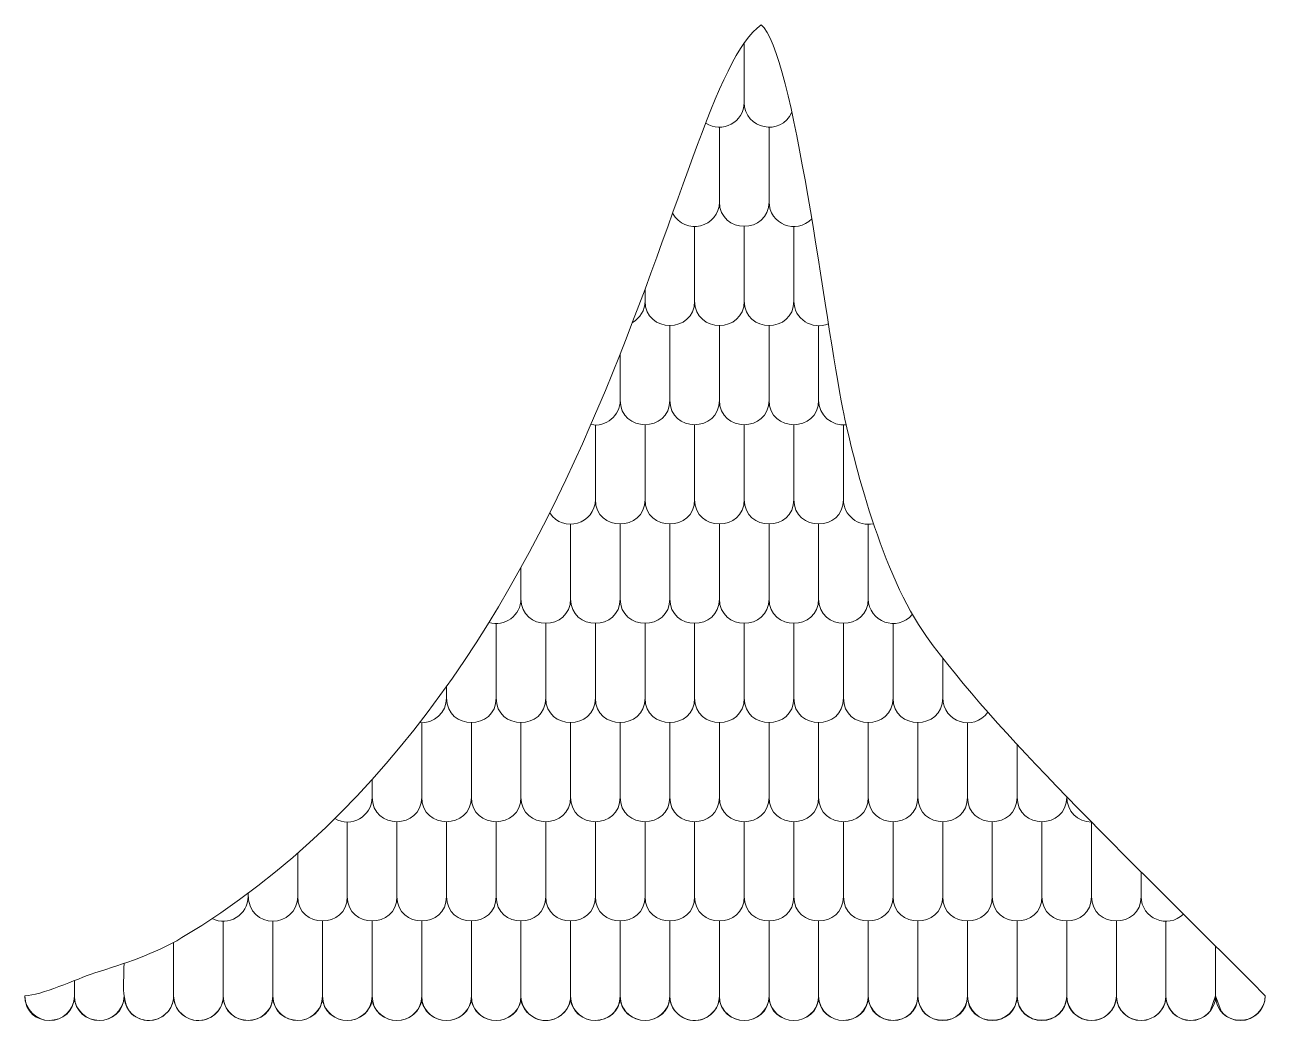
# Model space of a CAD drawing. Header units: millimetres. Extents: x 170 to 862, y -190 to 818.
# Drawn here: x 169.9 to 219.9, y 16.4 to 56.9 of the extents above; entities that cross this region are included whole.
import ezdxf

# ---------------------------------------------------------------- set-up
doc = ezdxf.new("R2010")
doc.units = ezdxf.units.MM
doc.header["$MEASUREMENT"] = 0
doc.layers.add('layer 1', color=7, linetype='Continuous')

msp = doc.modelspace()

# ---------------------------------------------------------------- linework, layer by layer
at = {"layer": 'layer 1', "color": 2, "lineweight": 9}
msp.add_open_spline([(172.6876, 18.6675), (173.862, 19.0435), (175.0809, 19.4204), (176.1976, 20.0897), (176.1976, 20.0897), (193.4107, 30.4076), (195.9207, 54.413), (199.5484, 56.8791), (199.5484, 56.8791), (200.8469, 55.8542), (202.1565, 44.7359), (202.8382, 41.3932), (202.8382, 41.3932), (203.2542, 39.353), (204.4191, 34.6961), (206.2118, 32.2249), (206.2118, 32.2249), (209.065, 28.2919), (213.9205, 23.7269), (219.8636, 17.7497), (219.8636, 17.7497), (219.8636, 17.1989), (219.4144, 16.7497), (218.8636, 16.7497), (218.8636, 16.7497), (218.3175, 16.7497), (217.8714, 17.1912), (217.8636, 17.7356), (217.8636, 17.7356), (217.8558, 17.1912), (217.4097, 16.7497), (216.8636, 16.7497), (216.8636, 16.7497), (216.3222, 16.7497), (215.879, 17.1837), (215.8636, 17.7215), (215.8636, 17.7215), (215.8482, 17.1837), (215.405, 16.7497), (214.8636, 16.7497), (214.8636, 16.7497), (214.327, 16.7497), (213.8868, 17.1762), (213.8636, 17.7074), (213.8636, 17.7074), (213.8404, 17.1762), (213.4002, 16.7497), (212.8636, 16.7497), (212.8636, 16.7497), (212.3317, 16.7497), (211.8946, 17.1685), (211.8636, 17.6933), (211.8636, 17.6933), (211.8326, 17.1685), (211.3955, 16.7497), (210.8636, 16.7497), (210.8636, 16.7497), (210.3365, 16.7497), (209.9024, 17.1611), (209.8636, 17.6792), (209.8636, 17.6792), (209.8248, 17.1611), (209.3907, 16.7497), (208.8636, 16.7497), (208.8636, 16.7497), (208.3413, 16.7497), (207.9103, 17.1537), (207.8636, 17.6651), (207.8636, 17.6651), (207.8168, 17.1536), (207.3859, 16.7497), (206.8636, 16.7497), (206.8636, 16.7497), (206.3461, 16.7497), (205.9184, 17.1462), (205.8636, 17.651), (205.8636, 17.651), (205.8089, 17.1462), (205.3811, 16.7497), (204.8636, 16.7497), (204.8636, 16.7497), (204.3509, 16.7497), (203.9264, 17.1389), (203.8636, 17.6369), (203.8636, 17.6369), (203.8007, 17.1388), (203.3763, 16.7497), (202.8636, 16.7497), (202.8636, 16.7497), (202.3558, 16.7497), (201.9344, 17.1315), (201.8636, 17.6228), (201.8636, 17.6228), (201.7928, 17.1314), (201.3714, 16.7497), (200.8636, 16.7497), (200.8636, 16.7497), (200.3606, 16.7497), (199.9426, 17.1243), (199.8636, 17.6087), (199.8636, 17.6087), (199.7846, 17.1242), (199.3665, 16.7497), (198.8636, 16.7497), (198.8636, 16.7497), (198.3655, 16.7497), (197.9506, 17.1171), (197.8636, 17.5946), (197.8636, 17.5946), (197.7766, 17.117), (197.3616, 16.7497), (196.8636, 16.7497), (196.8636, 16.7497), (196.3704, 16.7497), (195.9588, 17.1099), (195.8636, 17.5805), (195.8636, 17.5805), (195.7683, 17.1098), (195.3567, 16.7497), (194.8636, 16.7497), (194.8636, 16.7497), (194.3754, 16.7497), (193.9671, 17.1027), (193.8636, 17.5664), (193.8636, 17.5664), (193.76, 17.1026), (193.3518, 16.7497), (192.8636, 16.7497), (192.8636, 16.7497), (192.3803, 16.7497), (191.9753, 17.0955), (191.8636, 17.5523), (191.8636, 17.5523), (191.7518, 17.0954), (191.3468, 16.7497), (190.8636, 16.7497), (190.8636, 16.7497), (190.3853, 16.7497), (189.9837, 17.0884), (189.8636, 17.5382), (189.8636, 17.5382), (189.7433, 17.0883), (189.3418, 16.7497), (188.8636, 16.7497), (188.8636, 16.7497), (188.3903, 16.7497), (187.992, 17.0813), (187.8636, 17.5241), (187.8636, 17.5241), (187.735, 17.0812), (187.3368, 16.7497), (186.8636, 16.7497), (186.8636, 16.7497), (186.3932, 16.7497), (185.9969, 17.0774), (185.8637, 17.5165), (185.8637, 17.5165), (185.7306, 17.0777), (185.3342, 16.7497), (184.8636, 16.7497), (184.8636, 16.7497), (184.3858, 16.7497), (183.9845, 17.0878), (183.8637, 17.5373), (183.8637, 17.5373), (183.743, 17.088), (183.3416, 16.7497), (182.8636, 16.7497), (182.8636, 16.7497), (182.3784, 16.7497), (181.9722, 17.0983), (181.8636, 17.558), (181.8636, 17.558), (181.7553, 17.0985), (181.3489, 16.7497), (180.8636, 16.7497), (180.8636, 16.7497), (180.3711, 16.7497), (179.96, 17.1088), (179.8637, 17.5788), (179.8637, 17.5788), (179.7674, 17.109), (179.3562, 16.7497), (178.8636, 16.7497), (178.8636, 16.7497), (178.3639, 16.7497), (177.9479, 17.1195), (177.8637, 17.5996), (177.8637, 17.5996), (177.7796, 17.1197), (177.3634, 16.7497), (176.8636, 16.7497), (176.8636, 16.7497), (176.3567, 16.7497), (175.9358, 17.1302), (175.8636, 17.6203), (175.8636, 17.6203), (175.7914, 17.1303), (175.3706, 16.7497), (174.8636, 16.7497), (174.8636, 16.7497), (174.3495, 16.7497), (173.924, 17.141), (173.8636, 17.6411), (173.8636, 17.6411), (173.8032, 17.1411), (173.3777, 16.7497), (172.8636, 16.7497), (172.8636, 16.7497), (172.3424, 16.7497), (171.9123, 17.1519), (171.8636, 17.6619), (171.8636, 17.6619), (171.815, 17.1519), (171.3848, 16.7497), (170.8636, 16.7497), (170.8636, 16.7497), (170.3128, 16.7497), (169.8636, 17.1989), (169.8636, 17.7497), (169.8636, 17.7497), (170.5111, 17.7497), (171.9384, 18.4277), (172.6876, 18.6675)], degree=3, knots=[0, 0, 0, 0, 0.0175439, 0.0175439, 0.0175439, 0.0175439, 0.0350877, 0.0350877, 0.0350877, 0.0350877, 0.0526316, 0.0526316, 0.0526316, 0.0526316, 0.0701754, 0.0701754, 0.0701754, 0.0701754, 0.0877193, 0.0877193, 0.0877193, 0.0877193, 0.1052632, 0.1052632, 0.1052632, 0.1052632, 0.122807, 0.122807, 0.122807, 0.122807, 0.1403509, 0.1403509, 0.1403509, 0.1403509, 0.1578947, 0.1578947, 0.1578947, 0.1578947, 0.1754386, 0.1754386, 0.1754386, 0.1754386, 0.1929825, 0.1929825, 0.1929825, 0.1929825, 0.2105263, 0.2105263, 0.2105263, 0.2105263, 0.2280702, 0.2280702, 0.2280702, 0.2280702, 0.245614, 0.245614, 0.245614, 0.245614, 0.2631579, 0.2631579, 0.2631579, 0.2631579, 0.2807018, 0.2807018, 0.2807018, 0.2807018, 0.2982456, 0.2982456, 0.2982456, 0.2982456, 0.3157895, 0.3157895, 0.3157895, 0.3157895, 0.3333333, 0.3333333, 0.3333333, 0.3333333, 0.3508772, 0.3508772, 0.3508772, 0.3508772, 0.3684211, 0.3684211, 0.3684211, 0.3684211, 0.3859649, 0.3859649, 0.3859649, 0.3859649, 0.4035088, 0.4035088, 0.4035088, 0.4035088, 0.4210526, 0.4210526, 0.4210526, 0.4210526, 0.4385965, 0.4385965, 0.4385965, 0.4385965, 0.4561404, 0.4561404, 0.4561404, 0.4561404, 0.4736842, 0.4736842, 0.4736842, 0.4736842, 0.4912281, 0.4912281, 0.4912281, 0.4912281, 0.5087719, 0.5087719, 0.5087719, 0.5087719, 0.5263158, 0.5263158, 0.5263158, 0.5263158, 0.5438596, 0.5438596, 0.5438596, 0.5438596, 0.5614035, 0.5614035, 0.5614035, 0.5614035, 0.5789474, 0.5789474, 0.5789474, 0.5789474, 0.5964912, 0.5964912, 0.5964912, 0.5964912, 0.6140351, 0.6140351, 0.6140351, 0.6140351, 0.6315789, 0.6315789, 0.6315789, 0.6315789, 0.6491228, 0.6491228, 0.6491228, 0.6491228, 0.6666667, 0.6666667, 0.6666667, 0.6666667, 0.6842105, 0.6842105, 0.6842105, 0.6842105, 0.7017544, 0.7017544, 0.7017544, 0.7017544, 0.7192982, 0.7192982, 0.7192982, 0.7192982, 0.7368421, 0.7368421, 0.7368421, 0.7368421, 0.754386, 0.754386, 0.754386, 0.754386, 0.7719298, 0.7719298, 0.7719298, 0.7719298, 0.7894737, 0.7894737, 0.7894737, 0.7894737, 0.8070175, 0.8070175, 0.8070175, 0.8070175, 0.8245614, 0.8245614, 0.8245614, 0.8245614, 0.8421053, 0.8421053, 0.8421053, 0.8421053, 0.8596491, 0.8596491, 0.8596491, 0.8596491, 0.877193, 0.877193, 0.877193, 0.877193, 0.8947368, 0.8947368, 0.8947368, 0.8947368, 0.9122807, 0.9122807, 0.9122807, 0.9122807, 0.9298246, 0.9298246, 0.9298246, 0.9298246, 0.9473684, 0.9473684, 0.9473684, 0.9473684, 0.9649123, 0.9649123, 0.9649123, 0.9649123, 1, 1, 1, 1], dxfattribs=at)
at = {"layer": 'layer 1', "color": 242, "lineweight": 9}
for points, knots in [([(200.7825, 53.3559), (200.3544, 52.3626), (198.8636, 52.6703), (198.8636, 53.7497), (198.8636, 53.7497), (198.8636, 53.7497), (198.8636, 56.1522), (198.8636, 56.1522)], [0, 0, 0, 0, 0.3333333, 0.3333333, 0.3333333, 0.3333333, 1, 1, 1, 1]), ([(199.8636, 49.7497), (199.8636, 48.4338), (197.8636, 48.4338), (197.8636, 49.7497), (197.8636, 49.7497), (197.8636, 49.7497), (197.8636, 52.7497), (197.8636, 52.7497)], [0, 0, 0, 0, 0.3333333, 0.3333333, 0.3333333, 0.3333333, 1, 1, 1, 1]), ([(201.5851, 49.0585), (200.9629, 48.4093), (199.8636, 48.8532), (199.8636, 49.7497), (199.8636, 49.7497), (199.8636, 49.7497), (199.8636, 52.7497), (199.8636, 52.7497)], [0, 0, 0, 0, 0.3333333, 0.3333333, 0.3333333, 0.3333333, 1, 1, 1, 1]), ([(198.8636, 45.7497), (198.8636, 44.4338), (196.8636, 44.4338), (196.8636, 45.7497), (196.8636, 45.7497), (196.8636, 45.7497), (196.8636, 48.7497), (196.8636, 48.7497)], [0, 0, 0, 0, 0.3333333, 0.3333333, 0.3333333, 0.3333333, 1, 1, 1, 1]), ([(200.8636, 45.7497), (200.8636, 44.4338), (198.8636, 44.4338), (198.8636, 45.7497), (198.8636, 45.7497), (198.8636, 45.7497), (198.8636, 48.7497), (198.8636, 48.7497)], [0, 0, 0, 0, 0.3333333, 0.3333333, 0.3333333, 0.3333333, 1, 1, 1, 1]), ([(202.258, 44.831), (201.605, 44.549), (200.8636, 45.0297), (200.8636, 45.7497), (200.8636, 45.7497), (200.8636, 45.7497), (200.8636, 48.7497), (200.8636, 48.7497)], [0, 0, 0, 0, 0.3333333, 0.3333333, 0.3333333, 0.3333333, 1, 1, 1, 1]), ([(196.8636, 45.7497), (196.8636, 44.4338), (194.8636, 44.4338), (194.8636, 45.7497), (194.8636, 45.7497), (194.8636, 45.7497), (194.8636, 46.223), (194.8636, 46.223)], [0, 0, 0, 0, 0.3333333, 0.3333333, 0.3333333, 0.3333333, 1, 1, 1, 1]), ([(197.8636, 41.7497), (197.8636, 40.4338), (195.8636, 40.4338), (195.8636, 41.7497), (195.8636, 41.7497), (195.8636, 41.7497), (195.8636, 44.7497), (195.8636, 44.7497)], [0, 0, 0, 0, 0.3333333, 0.3333333, 0.3333333, 0.3333333, 1, 1, 1, 1]), ([(199.8636, 41.7497), (199.8636, 40.4338), (197.8636, 40.4338), (197.8636, 41.7497), (197.8636, 41.7497), (197.8636, 41.7497), (197.8636, 44.7497), (197.8636, 44.7497)], [0, 0, 0, 0, 0.3333333, 0.3333333, 0.3333333, 0.3333333, 1, 1, 1, 1]), ([(201.8636, 41.7497), (201.8636, 40.4338), (199.8636, 40.4338), (199.8636, 41.7497), (199.8636, 41.7497), (199.8636, 41.7497), (199.8636, 44.7497), (199.8636, 44.7497)], [0, 0, 0, 0, 0.3333333, 0.3333333, 0.3333333, 0.3333333, 1, 1, 1, 1]), ([(202.9745, 40.7559), (202.3806, 40.6906), (201.8636, 41.1567), (201.8636, 41.7497), (201.8636, 41.7497), (201.8636, 41.7497), (201.8636, 44.7497), (201.8636, 44.7497)], [0, 0, 0, 0, 0.3333333, 0.3333333, 0.3333333, 0.3333333, 1, 1, 1, 1]), ([(195.8636, 41.7497), (195.8636, 40.4338), (193.8636, 40.4338), (193.8636, 41.7497), (193.8636, 41.7497), (193.8636, 41.7497), (193.8636, 43.6131), (193.8636, 43.6131)], [0, 0, 0, 0, 0.3333333, 0.3333333, 0.3333333, 0.3333333, 1, 1, 1, 1]), ([(194.8636, 37.7497), (194.8636, 36.4338), (192.8636, 36.4338), (192.8636, 37.7497), (192.8636, 37.7497), (192.8636, 37.7497), (192.8636, 40.7497), (192.8636, 40.7497)], [0, 0, 0, 0, 0.3333333, 0.3333333, 0.3333333, 0.3333333, 1, 1, 1, 1]), ([(196.8636, 37.7497), (196.8636, 36.4338), (194.8636, 36.4338), (194.8636, 37.7497), (194.8636, 37.7497), (194.8636, 37.7497), (194.8636, 40.7497), (194.8636, 40.7497)], [0, 0, 0, 0, 0.3333333, 0.3333333, 0.3333333, 0.3333333, 1, 1, 1, 1]), ([(198.8636, 37.7497), (198.8636, 36.4338), (196.8636, 36.4338), (196.8636, 37.7497), (196.8636, 37.7497), (196.8636, 37.7497), (196.8636, 40.7497), (196.8636, 40.7497)], [0, 0, 0, 0, 0.3333333, 0.3333333, 0.3333333, 0.3333333, 1, 1, 1, 1]), ([(200.8636, 37.7497), (200.8636, 36.4338), (198.8636, 36.4338), (198.8636, 37.7497), (198.8636, 37.7497), (198.8636, 37.7497), (198.8636, 40.7497), (198.8636, 40.7497)], [0, 0, 0, 0, 0.3333333, 0.3333333, 0.3333333, 0.3333333, 1, 1, 1, 1]), ([(202.8636, 37.7497), (202.8636, 36.4338), (200.8636, 36.4338), (200.8636, 37.7497), (200.8636, 37.7497), (200.8636, 37.7497), (200.8636, 40.7497), (200.8636, 40.7497)], [0, 0, 0, 0, 0.3333333, 0.3333333, 0.3333333, 0.3333333, 1, 1, 1, 1]), ([(204.0746, 36.7723), (203.4538, 36.6381), (202.8636, 37.1135), (202.8636, 37.7497), (202.8636, 37.7497), (202.8636, 37.7497), (202.8636, 40.7497), (202.8636, 40.7497)], [0, 0, 0, 0, 0.3333333, 0.3333333, 0.3333333, 0.3333333, 1, 1, 1, 1]), ([(193.8636, 33.7497), (193.8636, 32.4338), (191.8636, 32.4338), (191.8636, 33.7497), (191.8636, 33.7497), (191.8636, 33.7497), (191.8636, 36.7497), (191.8636, 36.7497)], [0, 0, 0, 0, 0.3333333, 0.3333333, 0.3333333, 0.3333333, 1, 1, 1, 1]), ([(195.8636, 33.7497), (195.8636, 32.4338), (193.8636, 32.4338), (193.8636, 33.7497), (193.8636, 33.7497), (193.8636, 33.7497), (193.8636, 36.7497), (193.8636, 36.7497)], [0, 0, 0, 0, 0.3333333, 0.3333333, 0.3333333, 0.3333333, 1, 1, 1, 1]), ([(197.8636, 33.7497), (197.8636, 32.4338), (195.8636, 32.4338), (195.8636, 33.7497), (195.8636, 33.7497), (195.8636, 33.7497), (195.8636, 36.7497), (195.8636, 36.7497)], [0, 0, 0, 0, 0.3333333, 0.3333333, 0.3333333, 0.3333333, 1, 1, 1, 1]), ([(199.8636, 33.7497), (199.8636, 32.4338), (197.8636, 32.4338), (197.8636, 33.7497), (197.8636, 33.7497), (197.8636, 33.7497), (197.8636, 36.7497), (197.8636, 36.7497)], [0, 0, 0, 0, 0.3333333, 0.3333333, 0.3333333, 0.3333333, 1, 1, 1, 1]), ([(201.8636, 33.7497), (201.8636, 32.4338), (199.8636, 32.4338), (199.8636, 33.7497), (199.8636, 33.7497), (199.8636, 33.7497), (199.8636, 36.7497), (199.8636, 36.7497)], [0, 0, 0, 0, 0.3333333, 0.3333333, 0.3333333, 0.3333333, 1, 1, 1, 1]), ([(203.8636, 33.7497), (203.8636, 32.4338), (201.8636, 32.4338), (201.8636, 33.7497), (201.8636, 33.7497), (201.8636, 33.7497), (201.8636, 36.7497), (201.8636, 36.7497)], [0, 0, 0, 0, 0.3333333, 0.3333333, 0.3333333, 0.3333333, 1, 1, 1, 1]), ([(205.6395, 33.12), (205.0465, 32.391), (203.8636, 32.8138), (203.8636, 33.7497), (203.8636, 33.7497), (203.8636, 33.7497), (203.8636, 36.7497), (203.8636, 36.7497)], [0, 0, 0, 0, 0.3333333, 0.3333333, 0.3333333, 0.3333333, 1, 1, 1, 1]), ([(191.8636, 33.7497), (191.8636, 32.4338), (189.8636, 32.4338), (189.8636, 33.7497), (189.8636, 33.7497), (189.8636, 33.7497), (189.8636, 35.0109), (189.8636, 35.0109)], [0, 0, 0, 0, 0.3333333, 0.3333333, 0.3333333, 0.3333333, 1, 1, 1, 1]), ([(190.8636, 29.7497), (190.8636, 28.4338), (188.8636, 28.4338), (188.8636, 29.7497), (188.8636, 29.7497), (188.8636, 29.7497), (188.8636, 32.7497), (188.8636, 32.7497)], [0, 0, 0, 0, 0.3333333, 0.3333333, 0.3333333, 0.3333333, 1, 1, 1, 1]), ([(192.8636, 29.7497), (192.8636, 28.4338), (190.8636, 28.4338), (190.8636, 29.7497), (190.8636, 29.7497), (190.8636, 29.7497), (190.8636, 32.7497), (190.8636, 32.7497)], [0, 0, 0, 0, 0.3333333, 0.3333333, 0.3333333, 0.3333333, 1, 1, 1, 1]), ([(194.8636, 29.7497), (194.8636, 28.4338), (192.8636, 28.4338), (192.8636, 29.7497), (192.8636, 29.7497), (192.8636, 29.7497), (192.8636, 32.7497), (192.8636, 32.7497)], [0, 0, 0, 0, 0.3333333, 0.3333333, 0.3333333, 0.3333333, 1, 1, 1, 1]), ([(196.8636, 29.7497), (196.8636, 28.4338), (194.8636, 28.4338), (194.8636, 29.7497), (194.8636, 29.7497), (194.8636, 29.7497), (194.8636, 32.7497), (194.8636, 32.7497)], [0, 0, 0, 0, 0.3333333, 0.3333333, 0.3333333, 0.3333333, 1, 1, 1, 1]), ([(198.8636, 29.7497), (198.8636, 28.4338), (196.8636, 28.4338), (196.8636, 29.7497), (196.8636, 29.7497), (196.8636, 29.7497), (196.8636, 32.7497), (196.8636, 32.7497)], [0, 0, 0, 0, 0.3333333, 0.3333333, 0.3333333, 0.3333333, 1, 1, 1, 1]), ([(200.8636, 29.7497), (200.8636, 28.4338), (198.8636, 28.4338), (198.8636, 29.7497), (198.8636, 29.7497), (198.8636, 29.7497), (198.8636, 32.7497), (198.8636, 32.7497)], [0, 0, 0, 0, 0.3333333, 0.3333333, 0.3333333, 0.3333333, 1, 1, 1, 1]), ([(202.8636, 29.7497), (202.8636, 28.4338), (200.8636, 28.4338), (200.8636, 29.7497), (200.8636, 29.7497), (200.8636, 29.7497), (200.8636, 32.7497), (200.8636, 32.7497)], [0, 0, 0, 0, 0.3333333, 0.3333333, 0.3333333, 0.3333333, 1, 1, 1, 1]), ([(204.8636, 29.7497), (204.8636, 28.4338), (202.8636, 28.4338), (202.8636, 29.7497), (202.8636, 29.7497), (202.8636, 29.7497), (202.8636, 32.7497), (202.8636, 32.7497)], [0, 0, 0, 0, 0.3333333, 0.3333333, 0.3333333, 0.3333333, 1, 1, 1, 1]), ([(206.8636, 29.7497), (206.8636, 28.4338), (204.8636, 28.4338), (204.8636, 29.7497), (204.8636, 29.7497), (204.8636, 29.7497), (204.8636, 32.7497), (204.8636, 32.7497)], [0, 0, 0, 0, 0.3333333, 0.3333333, 0.3333333, 0.3333333, 1, 1, 1, 1]), ([(208.6833, 29.1781), (208.123, 28.378), (206.8636, 28.7781), (206.8636, 29.7497), (206.8636, 29.7497), (206.8636, 29.7497), (206.8636, 31.3595), (206.8636, 31.3595)], [0, 0, 0, 0, 0.3333333, 0.3333333, 0.3333333, 0.3333333, 1, 1, 1, 1]), ([(188.8636, 29.7497), (188.8636, 28.4338), (186.8636, 28.4338), (186.8636, 29.7497), (186.8636, 29.7497), (186.8636, 29.7497), (186.8636, 30.2181), (186.8636, 30.2181)], [0, 0, 0, 0, 0.3333333, 0.3333333, 0.3333333, 0.3333333, 1, 1, 1, 1]), ([(187.8636, 25.7497), (187.8636, 24.4338), (185.8636, 24.4338), (185.8636, 25.7497), (185.8636, 25.7497), (185.8636, 25.7497), (185.8636, 28.7497), (185.8636, 28.7497)], [0, 0, 0, 0, 0.3333333, 0.3333333, 0.3333333, 0.3333333, 1, 1, 1, 1]), ([(189.8636, 25.7497), (189.8636, 24.4338), (187.8636, 24.4338), (187.8636, 25.7497), (187.8636, 25.7497), (187.8636, 25.7497), (187.8636, 28.7497), (187.8636, 28.7497)], [0, 0, 0, 0, 0.3333333, 0.3333333, 0.3333333, 0.3333333, 1, 1, 1, 1]), ([(191.8636, 25.7497), (191.8636, 24.4338), (189.8636, 24.4338), (189.8636, 25.7497), (189.8636, 25.7497), (189.8636, 25.7497), (189.8636, 28.7497), (189.8636, 28.7497)], [0, 0, 0, 0, 0.3333333, 0.3333333, 0.3333333, 0.3333333, 1, 1, 1, 1]), ([(193.8636, 25.7497), (193.8636, 24.4338), (191.8636, 24.4338), (191.8636, 25.7497), (191.8636, 25.7497), (191.8636, 25.7497), (191.8636, 28.7497), (191.8636, 28.7497)], [0, 0, 0, 0, 0.3333333, 0.3333333, 0.3333333, 0.3333333, 1, 1, 1, 1]), ([(195.8636, 25.7497), (195.8636, 24.4338), (193.8636, 24.4338), (193.8636, 25.7497), (193.8636, 25.7497), (193.8636, 25.7497), (193.8636, 28.7497), (193.8636, 28.7497)], [0, 0, 0, 0, 0.3333333, 0.3333333, 0.3333333, 0.3333333, 1, 1, 1, 1]), ([(197.8636, 25.7497), (197.8636, 24.4338), (195.8636, 24.4338), (195.8636, 25.7497), (195.8636, 25.7497), (195.8636, 25.7497), (195.8636, 28.7497), (195.8636, 28.7497)], [0, 0, 0, 0, 0.3333333, 0.3333333, 0.3333333, 0.3333333, 1, 1, 1, 1]), ([(199.8636, 25.7497), (199.8636, 24.4338), (197.8636, 24.4338), (197.8636, 25.7497), (197.8636, 25.7497), (197.8636, 25.7497), (197.8636, 28.7497), (197.8636, 28.7497)], [0, 0, 0, 0, 0.3333333, 0.3333333, 0.3333333, 0.3333333, 1, 1, 1, 1]), ([(201.8636, 25.7497), (201.8636, 24.4338), (199.8636, 24.4338), (199.8636, 25.7497), (199.8636, 25.7497), (199.8636, 25.7497), (199.8636, 28.7497), (199.8636, 28.7497)], [0, 0, 0, 0, 0.3333333, 0.3333333, 0.3333333, 0.3333333, 1, 1, 1, 1]), ([(203.8636, 25.7497), (203.8636, 24.4338), (201.8636, 24.4338), (201.8636, 25.7497), (201.8636, 25.7497), (201.8636, 25.7497), (201.8636, 28.7497), (201.8636, 28.7497)], [0, 0, 0, 0, 0.3333333, 0.3333333, 0.3333333, 0.3333333, 1, 1, 1, 1]), ([(205.8636, 25.7497), (205.8636, 24.4338), (203.8636, 24.4338), (203.8636, 25.7497), (203.8636, 25.7497), (203.8636, 25.7497), (203.8636, 28.7497), (203.8636, 28.7497)], [0, 0, 0, 0, 0.3333333, 0.3333333, 0.3333333, 0.3333333, 1, 1, 1, 1]), ([(207.8636, 25.7497), (207.8636, 24.4338), (205.8636, 24.4338), (205.8636, 25.7497), (205.8636, 25.7497), (205.8636, 25.7497), (205.8636, 28.7497), (205.8636, 28.7497)], [0, 0, 0, 0, 0.3333333, 0.3333333, 0.3333333, 0.3333333, 1, 1, 1, 1]), ([(209.8636, 25.7497), (209.8636, 24.4338), (207.8636, 24.4338), (207.8636, 25.7497), (207.8636, 25.7497), (207.8636, 25.7497), (207.8636, 28.7497), (207.8636, 28.7497)], [0, 0, 0, 0, 0.3333333, 0.3333333, 0.3333333, 0.3333333, 1, 1, 1, 1]), ([(211.8636, 25.7497), (211.8636, 24.4338), (209.8636, 24.4338), (209.8636, 25.7497), (209.8636, 25.7497), (209.8636, 25.7497), (209.8636, 27.8736), (209.8636, 27.8736)], [0, 0, 0, 0, 0.3333333, 0.3333333, 0.3333333, 0.3333333, 1, 1, 1, 1]), ([(185.8636, 25.7497), (185.8636, 24.4338), (183.8636, 24.4338), (183.8636, 25.7497), (183.8636, 25.7497), (183.8636, 25.7497), (183.8636, 26.459), (183.8636, 26.459)], [0, 0, 0, 0, 0.3333333, 0.3333333, 0.3333333, 0.3333333, 1, 1, 1, 1]), ([(184.8636, 21.7497), (184.8636, 20.4338), (182.8636, 20.4338), (182.8636, 21.7497), (182.8636, 21.7497), (182.8636, 21.7497), (182.8636, 24.7497), (182.8636, 24.7497)], [0, 0, 0, 0, 0.3333333, 0.3333333, 0.3333333, 0.3333333, 1, 1, 1, 1]), ([(186.8636, 21.7497), (186.8636, 20.4338), (184.8636, 20.4338), (184.8636, 21.7497), (184.8636, 21.7497), (184.8636, 21.7497), (184.8636, 24.7497), (184.8636, 24.7497)], [0, 0, 0, 0, 0.3333333, 0.3333333, 0.3333333, 0.3333333, 1, 1, 1, 1]), ([(188.8636, 21.7497), (188.8636, 20.4338), (186.8636, 20.4338), (186.8636, 21.7497), (186.8636, 21.7497), (186.8636, 21.7497), (186.8636, 24.7497), (186.8636, 24.7497)], [0, 0, 0, 0, 0.3333333, 0.3333333, 0.3333333, 0.3333333, 1, 1, 1, 1]), ([(190.8636, 21.7497), (190.8636, 20.4338), (188.8636, 20.4338), (188.8636, 21.7497), (188.8636, 21.7497), (188.8636, 21.7497), (188.8636, 24.7497), (188.8636, 24.7497)], [0, 0, 0, 0, 0.3333333, 0.3333333, 0.3333333, 0.3333333, 1, 1, 1, 1]), ([(192.8636, 21.7497), (192.8636, 20.4338), (190.8636, 20.4338), (190.8636, 21.7497), (190.8636, 21.7497), (190.8636, 21.7497), (190.8636, 24.7497), (190.8636, 24.7497)], [0, 0, 0, 0, 0.3333333, 0.3333333, 0.3333333, 0.3333333, 1, 1, 1, 1]), ([(194.8636, 21.7497), (194.8636, 20.4338), (192.8636, 20.4338), (192.8636, 21.7497), (192.8636, 21.7497), (192.8636, 21.7497), (192.8636, 24.7497), (192.8636, 24.7497)], [0, 0, 0, 0, 0.3333333, 0.3333333, 0.3333333, 0.3333333, 1, 1, 1, 1]), ([(196.8636, 21.7497), (196.8636, 20.4338), (194.8636, 20.4338), (194.8636, 21.7497), (194.8636, 21.7497), (194.8636, 21.7497), (194.8636, 24.7497), (194.8636, 24.7497)], [0, 0, 0, 0, 0.3333333, 0.3333333, 0.3333333, 0.3333333, 1, 1, 1, 1]), ([(198.8636, 21.7497), (198.8636, 20.4338), (196.8636, 20.4338), (196.8636, 21.7497), (196.8636, 21.7497), (196.8636, 21.7497), (196.8636, 24.7497), (196.8636, 24.7497)], [0, 0, 0, 0, 0.3333333, 0.3333333, 0.3333333, 0.3333333, 1, 1, 1, 1]), ([(200.8636, 21.7497), (200.8636, 20.4338), (198.8636, 20.4338), (198.8636, 21.7497), (198.8636, 21.7497), (198.8636, 21.7497), (198.8636, 24.7497), (198.8636, 24.7497)], [0, 0, 0, 0, 0.3333333, 0.3333333, 0.3333333, 0.3333333, 1, 1, 1, 1]), ([(202.8636, 21.7497), (202.8636, 20.4338), (200.8636, 20.4338), (200.8636, 21.7497), (200.8636, 21.7497), (200.8636, 21.7497), (200.8636, 24.7497), (200.8636, 24.7497)], [0, 0, 0, 0, 0.3333333, 0.3333333, 0.3333333, 0.3333333, 1, 1, 1, 1]), ([(204.8636, 21.7497), (204.8636, 20.4338), (202.8636, 20.4338), (202.8636, 21.7497), (202.8636, 21.7497), (202.8636, 21.7497), (202.8636, 24.7497), (202.8636, 24.7497)], [0, 0, 0, 0, 0.3333333, 0.3333333, 0.3333333, 0.3333333, 1, 1, 1, 1]), ([(206.8636, 21.7497), (206.8636, 20.4338), (204.8636, 20.4338), (204.8636, 21.7497), (204.8636, 21.7497), (204.8636, 21.7497), (204.8636, 24.7497), (204.8636, 24.7497)], [0, 0, 0, 0, 0.3333333, 0.3333333, 0.3333333, 0.3333333, 1, 1, 1, 1]), ([(208.8636, 21.7497), (208.8636, 20.4338), (206.8636, 20.4338), (206.8636, 21.7497), (206.8636, 21.7497), (206.8636, 21.7497), (206.8636, 24.7497), (206.8636, 24.7497)], [0, 0, 0, 0, 0.3333333, 0.3333333, 0.3333333, 0.3333333, 1, 1, 1, 1]), ([(210.8636, 21.7497), (210.8636, 20.4338), (208.8636, 20.4338), (208.8636, 21.7497), (208.8636, 21.7497), (208.8636, 21.7497), (208.8636, 24.7497), (208.8636, 24.7497)], [0, 0, 0, 0, 0.3333333, 0.3333333, 0.3333333, 0.3333333, 1, 1, 1, 1]), ([(212.8636, 21.7497), (212.8636, 20.4338), (210.8636, 20.4338), (210.8636, 21.7497), (210.8636, 21.7497), (210.8636, 21.7497), (210.8636, 24.7497), (210.8636, 24.7497)], [0, 0, 0, 0, 0.3333333, 0.3333333, 0.3333333, 0.3333333, 1, 1, 1, 1]), ([(214.8636, 21.7497), (214.8636, 20.4338), (212.8636, 20.4338), (212.8636, 21.7497), (212.8636, 21.7497), (212.8636, 21.7497), (212.8636, 24.7486), (212.8636, 24.7486)], [0, 0, 0, 0, 0.3333333, 0.3333333, 0.3333333, 0.3333333, 1, 1, 1, 1]), ([(182.8636, 21.7497), (182.8636, 20.4338), (180.8636, 20.4338), (180.8636, 21.7497), (180.8636, 21.7497), (180.8636, 21.7497), (180.8636, 23.5), (180.8636, 23.5)], [0, 0, 0, 0, 0.3333333, 0.3333333, 0.3333333, 0.3333333, 1, 1, 1, 1]), ([(216.568, 21.041), (215.9389, 20.4157), (214.8636, 20.8645), (214.8636, 21.7497), (214.8636, 21.7497), (214.8636, 21.7497), (214.8636, 22.7386), (214.8636, 22.7386)], [0, 0, 0, 0, 0.3333333, 0.3333333, 0.3333333, 0.3333333, 1, 1, 1, 1]), ([(179.8636, 17.7497), (179.8636, 16.4249), (177.8636, 16.4245), (177.8636, 17.7497), (177.8636, 17.7497), (177.8636, 17.7497), (177.8636, 20.7497), (177.8636, 20.7497)], [0, 0, 0, 0, 0.3333333, 0.3333333, 0.3333333, 0.3333333, 1, 1, 1, 1]), ([(181.8636, 17.7497), (181.8636, 16.4202), (179.8636, 16.428), (179.8636, 17.7497), (179.8636, 17.7497), (179.8636, 17.7497), (179.8636, 20.7497), (179.8636, 20.7497)], [0, 0, 0, 0, 0.3333333, 0.3333333, 0.3333333, 0.3333333, 1, 1, 1, 1]), ([(183.8636, 17.7497), (183.8636, 16.4234), (181.8636, 16.4246), (181.8636, 17.7497), (181.8636, 17.7497), (181.8636, 17.7497), (181.8636, 20.7497), (181.8636, 20.7497)], [0, 0, 0, 0, 0.3333333, 0.3333333, 0.3333333, 0.3333333, 1, 1, 1, 1]), ([(185.8636, 17.7497), (185.8636, 16.4194), (183.8636, 16.4281), (183.8636, 17.7497), (183.8636, 17.7497), (183.8636, 17.7497), (183.8636, 20.7497), (183.8636, 20.7497)], [0, 0, 0, 0, 0.3333333, 0.3333333, 0.3333333, 0.3333333, 1, 1, 1, 1]), ([(187.8636, 17.7497), (187.8636, 16.4236), (185.8636, 16.4221), (185.8636, 17.7497), (185.8636, 17.7497), (185.8636, 17.7497), (185.8636, 20.7497), (185.8636, 20.7497)], [0, 0, 0, 0, 0.3333333, 0.3333333, 0.3333333, 0.3333333, 1, 1, 1, 1]), ([(189.8636, 17.7497), (189.8636, 16.4251), (187.8636, 16.4208), (187.8636, 17.7497), (187.8636, 17.7497), (187.8636, 17.7497), (187.8636, 20.7497), (187.8636, 20.7497)], [0, 0, 0, 0, 0.3333333, 0.3333333, 0.3333333, 0.3333333, 1, 1, 1, 1]), ([(191.8636, 17.7497), (191.8636, 17.0825), (191.2366, 16.6276), (190.6248, 16.7786), (190.6248, 16.7786), (190.1893, 16.8861), (189.8636, 17.28), (189.8636, 17.7497), (189.8636, 17.7497), (189.8636, 17.7497), (189.8636, 20.7497), (189.8636, 20.7497)], [0, 0, 0, 0, 0.25, 0.25, 0.25, 0.25, 0.5, 0.5, 0.5, 0.5, 1, 1, 1, 1]), ([(193.8636, 17.7497), (193.8636, 16.4267), (191.8636, 16.4216), (191.8636, 17.7497), (191.8636, 17.7497), (191.8636, 17.7497), (191.8636, 20.7497), (191.8636, 20.7497)], [0, 0, 0, 0, 0.3333333, 0.3333333, 0.3333333, 0.3333333, 1, 1, 1, 1]), ([(195.8636, 17.7497), (195.8636, 16.4215), (193.8636, 16.4261), (193.8636, 17.7497), (193.8636, 17.7497), (193.8636, 17.7497), (193.8636, 20.7497), (193.8636, 20.7497)], [0, 0, 0, 0, 0.3333333, 0.3333333, 0.3333333, 0.3333333, 1, 1, 1, 1]), ([(197.8636, 17.7497), (197.8636, 17.0372), (197.1394, 16.5947), (196.566, 16.7951), (196.566, 16.7951), (196.1508, 16.9402), (195.8636, 17.293), (195.8636, 17.7497), (195.8636, 17.7497), (195.8636, 17.7497), (195.8636, 20.7497), (195.8636, 20.7497)], [0, 0, 0, 0, 0.25, 0.25, 0.25, 0.25, 0.5, 0.5, 0.5, 0.5, 1, 1, 1, 1]), ([(199.8636, 17.7497), (199.8636, 16.4263), (197.8636, 16.4213), (197.8636, 17.7497), (197.8636, 17.7497), (197.8636, 17.7497), (197.8636, 20.7497), (197.8636, 20.7497)], [0, 0, 0, 0, 0.3333333, 0.3333333, 0.3333333, 0.3333333, 1, 1, 1, 1]), ([(201.8636, 17.7497), (201.8636, 16.4241), (199.8636, 16.4242), (199.8636, 17.7497), (199.8636, 17.7497), (199.8636, 17.7497), (199.8636, 20.7497), (199.8636, 20.7497)], [0, 0, 0, 0, 0.3333333, 0.3333333, 0.3333333, 0.3333333, 1, 1, 1, 1]), ([(203.8636, 17.7497), (203.8636, 16.4293), (201.8636, 16.4203), (201.8636, 17.7497), (201.8636, 17.7497), (201.8636, 17.7497), (201.8636, 20.7497), (201.8636, 20.7497)], [0, 0, 0, 0, 0.3333333, 0.3333333, 0.3333333, 0.3333333, 1, 1, 1, 1]), ([(205.8636, 17.7497), (205.8636, 16.4333), (203.8636, 16.4185), (203.8636, 17.7497), (203.8636, 17.7497), (203.8636, 17.7497), (203.8636, 20.7497), (203.8636, 20.7497)], [0, 0, 0, 0, 0.3333333, 0.3333333, 0.3333333, 0.3333333, 1, 1, 1, 1]), ([(207.8636, 17.7497), (207.8636, 16.4311), (205.8636, 16.4238), (205.8636, 17.7497), (205.8636, 17.7497), (205.8636, 17.7497), (205.8636, 20.7497), (205.8636, 20.7497)], [0, 0, 0, 0, 0.3333333, 0.3333333, 0.3333333, 0.3333333, 1, 1, 1, 1]), ([(209.8636, 17.7497), (209.8636, 16.4363), (207.8636, 16.4254), (207.8636, 17.7497), (207.8636, 17.7497), (207.8636, 17.7497), (207.8636, 20.7497), (207.8636, 20.7497)], [0, 0, 0, 0, 0.3333333, 0.3333333, 0.3333333, 0.3333333, 1, 1, 1, 1]), ([(211.8636, 17.7497), (211.8636, 16.4438), (209.8636, 16.4221), (209.8636, 17.7497), (209.8636, 17.7497), (209.8636, 17.7497), (209.8636, 20.7497), (209.8636, 20.7497)], [0, 0, 0, 0, 0.3333333, 0.3333333, 0.3333333, 0.3333333, 1, 1, 1, 1]), ([(213.8636, 17.7497), (213.8636, 17.526), (213.7896, 17.3189), (213.6646, 17.152), (213.6646, 17.152), (213.6646, 17.152), (213.4857, 16.9681), (213.4857, 16.9681), (213.4857, 16.9681), (212.931, 16.4937), (211.8636, 16.8324), (211.8636, 17.7497), (211.8636, 17.7497), (211.8636, 17.7497), (211.8636, 20.7497), (211.8636, 20.7497)], [0, 0, 0, 0, 0.2, 0.2, 0.2, 0.2, 0.4, 0.4, 0.4, 0.4, 0.6, 0.6, 0.6, 0.6, 1, 1, 1, 1]), ([(215.8636, 17.7497), (215.8636, 16.8403), (214.7995, 16.4909), (214.2414, 16.9681), (214.2414, 16.9681), (214.2414, 16.9681), (214.0626, 17.152), (214.0626, 17.152), (214.0626, 17.152), (213.9377, 17.319), (213.8636, 17.526), (213.8636, 17.7497), (213.8636, 17.7497), (213.8636, 17.7497), (213.8636, 20.7497), (213.8636, 20.7497)], [0, 0, 0, 0, 0.2, 0.2, 0.2, 0.2, 0.4, 0.4, 0.4, 0.4, 0.6, 0.6, 0.6, 0.6, 1, 1, 1, 1]), ([(217.8636, 17.7497), (217.8636, 17.7497), (217.6446, 17.1269), (217.6446, 17.1269), (217.6446, 17.1269), (217.0569, 16.4031), (215.8636, 16.8018), (215.8636, 17.7497), (215.8636, 17.7497), (215.8636, 17.7497), (215.8636, 20.7497), (215.8636, 20.7497)], [0, 0, 0, 0, 0.25, 0.25, 0.25, 0.25, 0.5, 0.5, 0.5, 0.5, 1, 1, 1, 1]), ([(177.8636, 17.7497), (177.8636, 17.0993), (177.2585, 16.6444), (176.6614, 16.7703), (176.6614, 16.7703), (176.2067, 16.8662), (175.8636, 17.2648), (175.8636, 17.7497), (175.8636, 17.7497), (175.8636, 17.7497), (175.8636, 19.8995), (175.8636, 19.8995)], [0, 0, 0, 0, 0.25, 0.25, 0.25, 0.25, 0.5, 0.5, 0.5, 0.5, 1, 1, 1, 1]), ([(219.8636, 17.7497), (219.8636, 16.7684), (218.6445, 16.4349), (218.0825, 17.1269), (218.0825, 17.1269), (218.0825, 17.1269), (217.8636, 17.7497), (217.8636, 17.7497), (217.8636, 17.7497), (217.8636, 17.7497), (217.8636, 19.7511), (217.8636, 19.7511)], [0, 0, 0, 0, 0.25, 0.25, 0.25, 0.25, 0.5, 0.5, 0.5, 0.5, 1, 1, 1, 1]), ([(175.8636, 17.7497), (175.8636, 17.0349), (175.1635, 16.5954), (174.5418, 16.8029), (174.5418, 16.8029), (173.6705, 17.0936), (173.8636, 18.0886), (173.8636, 19.0519)], [0, 0, 0, 0, 0.3333333, 0.3333333, 0.3333333, 0.3333333, 1, 1, 1, 1]), ([(173.8636, 17.7497), (173.8636, 16.4082), (171.8636, 16.4446), (171.8636, 17.7497), (171.8636, 17.7497), (171.8636, 17.7497), (171.8636, 18.3612), (171.8636, 18.3612)], [0, 0, 0, 0, 0.3333333, 0.3333333, 0.3333333, 0.3333333, 1, 1, 1, 1])]:
    msp.add_open_spline(points, degree=3, knots=knots, dxfattribs=at)
for points in [[(198.8636, 53.7497), (198.8636, 52.9521), (197.9695, 52.4768), (197.3097, 52.9179)], [(197.8636, 49.7497), (197.8636, 48.7106), (196.4595, 48.3647), (195.9767, 49.2887)], [(194.8636, 45.7497), (194.8636, 45.3784), (194.6595, 45.0533), (194.3577, 44.8808)], [(193.8636, 41.7497), (193.8636, 41.1255), (193.2941, 40.653), (192.6821, 40.7663)], [(192.8636, 37.7497), (192.8636, 36.7579), (191.5612, 36.3728), (191.022, 37.2106)], [(189.8636, 33.7497), (189.8636, 33.0759), (189.2073, 32.5964), (188.5688, 32.7942)], [(186.8636, 29.7497), (186.8636, 29.1662), (186.3598, 28.7021), (185.7776, 28.7534)], [(183.8636, 25.7497), (183.8636, 24.9755), (183.0172, 24.498), (182.3573, 24.8879)], [(212.8625, 24.7497), (212.3092, 24.7503), (211.8636, 25.1935), (211.8636, 25.7698)], [(178.8636, 21.7497), (178.8636, 21.0028), (178.0702, 20.5215), (177.4102, 20.8588)], [(180.8636, 21.7497), (180.8636, 20.4976), (178.8636, 20.3008), (178.8636, 21.8821)], [(171.8636, 17.7497), (171.8636, 16.4502), (169.8636, 16.401), (169.8636, 17.7497)]]:
    msp.add_open_spline(points, degree=3, dxfattribs=at)

doc.saveas('drawing.dxf')
